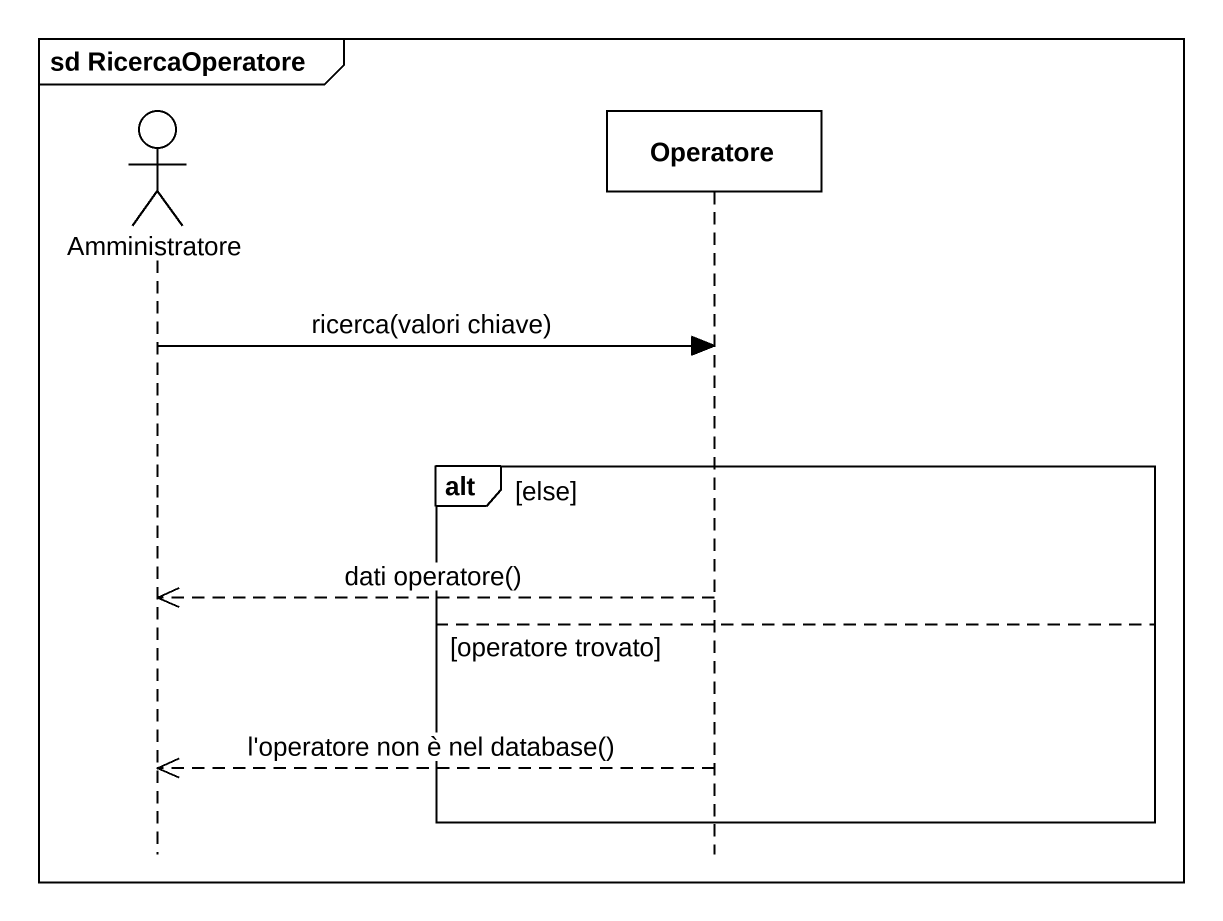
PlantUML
@startuml
mainframe sd RicercaOperatore
hide footbox
actor Amministratore
participant Operatore

Amministratore -> Operatore : ricerca(valori chiave)
alt else
  Operatore -->> Amministratore : dati operatore()
else operatore trovato
  Operatore -->> Amministratore : l'operatore non è nel database()
end
@enduml
